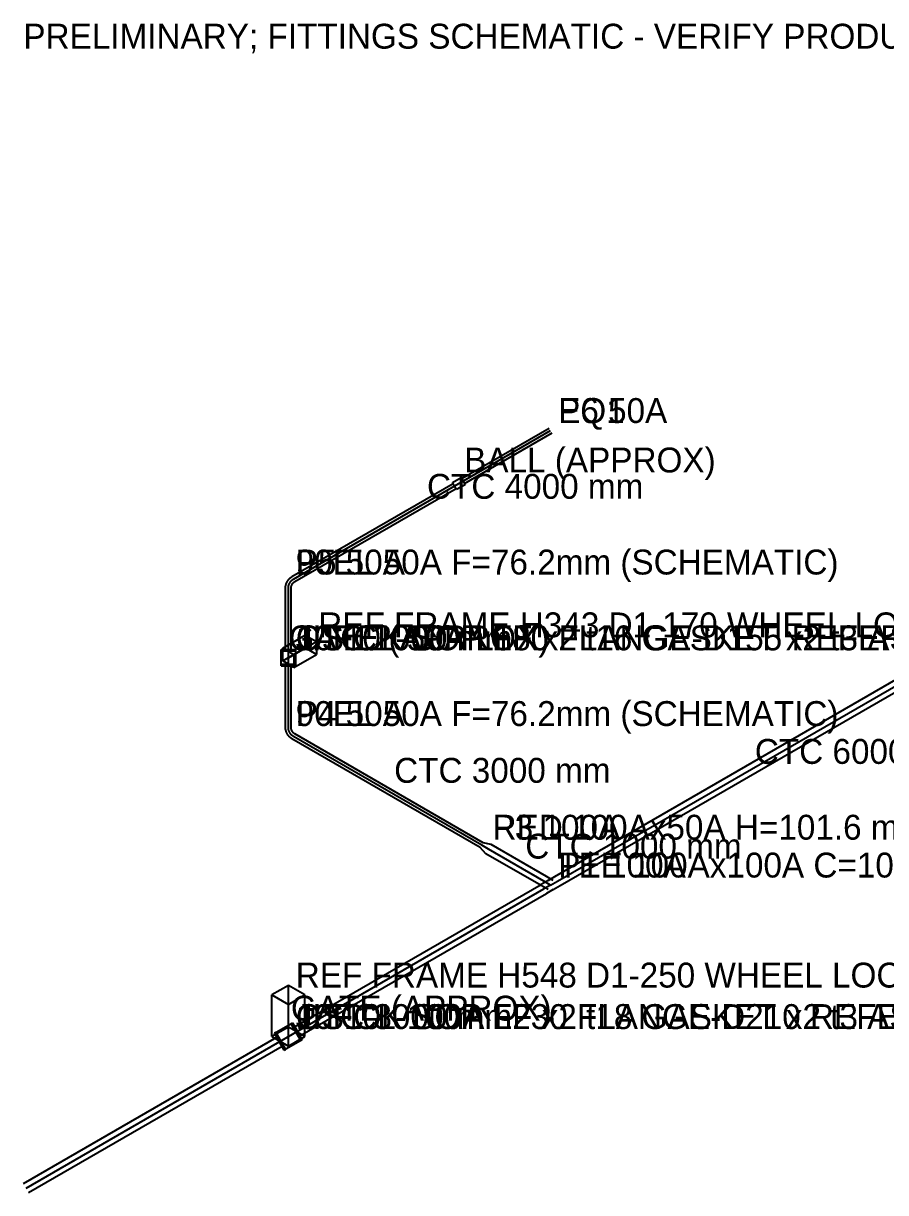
# Model space of a CAD drawing. Header units: millimetres. Extents: x 0 to 23191, y 0 to 25669.
# Drawn here: x 0 to 9297, y 0 to 12602 of the extents above; entities that cross this region are included whole.
import ezdxf

# ---------------------------------------------------------------- set-up
doc = ezdxf.new("R2010")
doc.units = ezdxf.units.MM

msp = doc.modelspace()

# ---------------------------------------------------------------- linework, layer by layer
at = {"layer": 'CENTER'}
for p, q in [((2911, 6613), (5685, 8214)), ((2863, 6552), (2864, 6553)), ((2864, 6555), (2865, 6556)), ((2864, 6553), (2864, 6555)), ((2865, 6557), (2866, 6558)), ((2865, 6556), (2865, 6557)), ((2866, 6559), (2867, 6560)), ((2866, 6558), (2866, 6559)), ((2867, 6561), (2868, 6562)), ((2867, 6560), (2867, 6561)), ((2868, 6564), (2869, 6565)), ((2868, 6562), (2868, 6564)), ((2869, 6566), (2870, 6567)), ((2869, 6565), (2869, 6566)), ((2870, 6568), (2871, 6569)), ((2870, 6567), (2870, 6568)), ((2871, 6569), (2872, 6570)), ((2872, 6571), (2873, 6572)), ((2872, 6570), (2872, 6571)), ((2873, 6573), (2874, 6574)), ((2873, 6572), (2873, 6573)), ((2874, 6574), (2875, 6576)), ((2875, 6577), (2876, 6578)), ((2875, 6576), (2875, 6577)), ((2876, 6578), (2877, 6579)), ((2877, 6580), (2878, 6581)), ((2877, 6579), (2877, 6580)), ((2878, 6581), (2879, 6582)), ((2879, 6583), (2880, 6584)), ((2879, 6582), (2879, 6583)), ((2880, 6584), (2881, 6585)), ((2881, 6585), (2882, 6586)), ((2882, 6587), (2883, 6588)), ((2882, 6586), (2882, 6587)), ((2883, 6588), (2884, 6589)), ((2884, 6589), (2885, 6590)), ((2885, 6590), (2885, 6591)), ((2885, 6591), (2886, 6591)), ((2886, 6591), (2887, 6592)), ((2887, 6592), (2888, 6593)), ((2888, 6593), (2889, 6594)), ((2889, 6595), (2890, 6596)), ((2889, 6594), (2889, 6595)), ((2890, 6596), (2891, 6597)), ((2891, 6597), (2892, 6598)), ((2892, 6598), (2893, 6598)), ((2893, 6598), (2894, 6599)), ((2894, 6600), (2895, 6601)), ((2894, 6599), (2894, 6600)), ((2895, 6601), (2896, 6602)), ((2896, 6602), (2897, 6602)), ((2897, 6602), (2898, 6603)), ((2898, 6603), (2899, 6604)), ((2899, 6604), (2900, 6605)), ((2900, 6605), (2901, 6606)), ((2900, 6605), (2900, 6605)), ((2901, 6606), (2902, 6607)), ((2902, 6607), (2903, 6607)), ((2903, 6607), (2904, 6608)), ((2904, 6608), (2905, 6609)), ((2905, 6609), (2906, 6609)), ((2906, 6609), (2906, 6610)), ((2906, 6610), (2907, 6610)), ((2907, 6610), (2908, 6611)), ((2908, 6611), (2909, 6612)), ((2909, 6612), (2910, 6612)), ((2910, 6612), (2911, 6613)), ((2857, 6528), (2858, 6529)), ((2857, 6527), (2857, 6528)), ((2857, 6525), (2857, 6527)), ((2857, 6524), (2857, 6525)), ((2857, 6523), (2857, 6524)), ((2857, 6522), (2857, 6523)), ((2857, 6521), (2857, 6522)), ((2857, 6520), (2857, 6521)), ((2857, 6519), (2857, 6520)), ((2857, 5011), (2857, 6519)), ((2858, 6534), (2859, 6535)), ((2858, 6533), (2858, 6534)), ((2858, 6532), (2858, 6533)), ((2858, 6531), (2858, 6532)), ((2858, 6530), (2858, 6531)), ((2858, 6529), (2858, 6530)), ((2859, 6539), (2860, 6540)), ((2859, 6538), (2859, 6539)), ((2859, 6536), (2859, 6538)), ((2859, 6535), (2859, 6536)), ((2860, 6543), (2861, 6544)), ((2860, 6542), (2860, 6543)), ((2860, 6541), (2860, 6542)), ((2860, 6540), (2860, 6541)), ((2861, 6547), (2862, 6548)), ((2861, 6545), (2861, 6547)), ((2861, 6544), (2861, 6545)), ((2862, 6549), (2863, 6550)), ((2862, 6548), (2862, 6549)), ((2863, 6551), (2863, 6552)), ((2863, 6550), (2863, 6551)), ((5760, 3358), (9854, 5722)), ((2857, 5010), (2857, 5011)), ((2857, 5009), (2857, 5010)), ((2857, 5008), (2857, 5009)), ((2857, 5007), (2857, 5008)), ((2857, 5006), (2857, 5007)), ((2857, 5004), (2857, 5006)), ((2857, 5003), (2857, 5004)), ((2857, 5002), (2857, 5003)), ((2858, 5001), (2857, 5002)), ((2858, 5000), (2858, 5001)), ((2858, 4999), (2858, 5000)), ((2858, 4998), (2858, 4999)), ((2858, 4997), (2858, 4998)), ((2858, 4996), (2858, 4997)), ((2859, 4995), (2858, 4996)), ((2859, 4994), (2859, 4995)), ((2859, 4992), (2859, 4994)), ((2859, 4991), (2859, 4992)), ((2860, 4990), (2859, 4991)), ((2860, 4989), (2860, 4990)), ((2860, 4988), (2860, 4989)), ((2860, 4987), (2860, 4988)), ((2861, 4986), (2860, 4987)), ((2861, 4985), (2861, 4986)), ((2861, 4983), (2861, 4985)), ((2862, 4982), (2861, 4983)), ((2862, 4981), (2862, 4982)), ((2863, 4980), (2862, 4981)), ((2863, 4979), (2863, 4980)), ((2863, 4978), (2863, 4979)), ((2864, 4977), (2863, 4978)), ((2864, 4975), (2864, 4977)), ((2865, 4974), (2864, 4975)), ((2865, 4973), (2865, 4974)), ((2866, 4972), (2865, 4973)), ((2866, 4971), (2866, 4972)), ((2867, 4970), (2866, 4971)), ((2867, 4969), (2867, 4970)), ((2868, 4968), (2867, 4969)), ((2868, 4966), (2868, 4968)), ((2869, 4965), (2868, 4966)), ((2869, 4964), (2869, 4965)), ((2870, 4963), (2869, 4964)), ((2870, 4962), (2870, 4963)), ((2871, 4961), (2870, 4962)), ((2872, 4960), (2871, 4961)), ((2872, 4959), (2872, 4960)), ((2873, 4958), (2872, 4959)), ((2873, 4957), (2873, 4958)), ((2874, 4955), (2873, 4957)), ((2875, 4954), (2874, 4955)), ((2875, 4953), (2875, 4954)), ((2876, 4952), (2875, 4953)), ((2877, 4951), (2876, 4952)), ((2877, 4950), (2877, 4951)), ((2878, 4949), (2877, 4950)), ((2879, 4948), (2878, 4949)), ((2879, 4947), (2879, 4948)), ((2880, 4946), (2879, 4947)), ((2881, 4945), (2880, 4946)), ((2882, 4944), (2881, 4945)), ((2882, 4943), (2882, 4944)), ((2883, 4942), (2882, 4943)), ((2884, 4941), (2883, 4942)), ((2885, 4940), (2884, 4941)), ((2885, 4939), (2885, 4940)), ((2886, 4938), (2885, 4939)), ((2887, 4938), (2886, 4938)), ((2888, 4937), (2887, 4938)), ((2889, 4936), (2888, 4937)), ((2889, 4935), (2889, 4936)), ((2890, 4934), (2889, 4935)), ((2891, 4933), (2890, 4934)), ((2892, 4932), (2891, 4933)), ((2893, 4931), (2892, 4932)), ((2894, 4931), (2893, 4931)), ((2894, 4930), (2894, 4931)), ((2895, 4929), (2894, 4930)), ((2896, 4928), (2895, 4929)), ((2897, 4928), (2896, 4928)), ((2898, 4927), (2897, 4928)), ((2899, 4926), (2898, 4927)), ((2900, 4925), (2899, 4926)), ((2901, 4924), (2900, 4925)), ((2900, 4925), (2900, 4925)), ((2902, 4923), (2901, 4924)), ((2903, 4923), (2902, 4923)), ((2904, 4922), (2903, 4923)), ((2905, 4921), (2904, 4922)), ((2906, 4921), (2905, 4921)), ((2906, 4920), (2906, 4921)), ((2907, 4920), (2906, 4920)), ((2908, 4919), (2907, 4920)), ((2909, 4918), (2908, 4919)), ((2910, 4918), (2909, 4918)), ((2911, 4917), (2910, 4918)), ((4942, 3744), (2911, 4917)), ((5014, 3703), (4942, 3744)), ((5611, 3358), (5014, 3703)), ((5685, 3315), (5611, 3358)), ((5685, 3315), (5611, 3273)), ((5685, 3315), (5760, 3358)), ((29, 49), (5611, 3273))]:
    msp.add_line(p, q, dxfattribs=at)
at = {"layer": 'FITTINGS'}
for p, q in [((4627, 7655), (4719, 7708)), ((4719, 7708), (4764, 7630)), ((4672, 7577), (4627, 7655)), ((4764, 7630), (4672, 7577)), ((2832, 6554), (2833, 6555)), ((2832, 6553), (2832, 6554)), ((2833, 6558), (2834, 6560)), ((2833, 6557), (2833, 6558)), ((2833, 6555), (2833, 6557)), ((2834, 6561), (2835, 6563)), ((2834, 6560), (2834, 6561)), ((2835, 6564), (2836, 6565)), ((2835, 6563), (2835, 6564)), ((2836, 6565), (2837, 6567)), ((2837, 6568), (2838, 6570)), ((2837, 6567), (2837, 6568)), ((2838, 6571), (2839, 6572)), ((2838, 6570), (2838, 6571)), ((2839, 6572), (2840, 6574)), ((2840, 6575), (2841, 6577)), ((2840, 6574), (2840, 6575)), ((2841, 6577), (2842, 6578)), ((2842, 6579), (2843, 6581)), ((2842, 6578), (2842, 6579)), ((2843, 6581), (2844, 6582)), ((2844, 6583), (2845, 6585)), ((2844, 6582), (2844, 6583)), ((2845, 6585), (2846, 6586)), ((2846, 6586), (2847, 6587)), ((2847, 6589), (2848, 6590)), ((2847, 6587), (2847, 6589)), ((2848, 6590), (2849, 6591)), ((2849, 6591), (2850, 6593)), ((2850, 6593), (2851, 6594)), ((2851, 6595), (2852, 6597)), ((2851, 6594), (2851, 6595)), ((2852, 6597), (2853, 6598)), ((2853, 6598), (2854, 6599)), ((2854, 6599), (2855, 6600)), ((2855, 6600), (2856, 6602)), ((2856, 6602), (2857, 6603)), ((2857, 6603), (2858, 6604)), ((2858, 6605), (2859, 6606)), ((2858, 6604), (2858, 6605)), ((2859, 6606), (2860, 6608)), ((2860, 6608), (2861, 6609)), ((2861, 6609), (2862, 6610)), ((2862, 6610), (2863, 6611)), ((2863, 6611), (2864, 6612)), ((2864, 6612), (2865, 6613)), ((2865, 6613), (2866, 6615)), ((2866, 6615), (2867, 6616)), ((2867, 6616), (2868, 6617)), ((2868, 6617), (2869, 6618)), ((2869, 6618), (2870, 6619)), ((2870, 6619), (2871, 6620)), ((2871, 6620), (2873, 6621)), ((2873, 6621), (2874, 6622)), ((2874, 6622), (2875, 6623)), ((2875, 6623), (2876, 6624)), ((2876, 6624), (2877, 6625)), ((2877, 6625), (2878, 6626)), ((2878, 6626), (2879, 6627)), ((2879, 6627), (2880, 6628)), ((2880, 6628), (2881, 6629)), ((2881, 6629), (2883, 6630)), ((2883, 6630), (2884, 6631)), ((2884, 6631), (2885, 6632)), ((2885, 6632), (2886, 6632)), ((2886, 6632), (2887, 6633)), ((2887, 6633), (2888, 6634)), ((2888, 6634), (2890, 6635)), ((2890, 6635), (2891, 6636)), ((2891, 6636), (2892, 6637)), ((2892, 6637), (2893, 6637)), ((2893, 6637), (2895, 6638)), ((2895, 6638), (2896, 6639)), ((2897, 6554), (2898, 6555)), ((2897, 6553), (2897, 6554)), ((2898, 6555), (2898, 6556)), ((2898, 6556), (2899, 6556)), ((2899, 6558), (2900, 6559)), ((2899, 6557), (2899, 6558)), ((2899, 6556), (2899, 6557)), ((2900, 6560), (2901, 6561)), ((2900, 6559), (2900, 6560)), ((2901, 6561), (2902, 6562)), ((2901, 6561), (2901, 6561)), ((2902, 6562), (2903, 6563)), ((2903, 6563), (2903, 6564)), ((2903, 6564), (2904, 6564)), ((2904, 6565), (2905, 6566)), ((2904, 6564), (2904, 6565)), ((2905, 6567), (2906, 6568)), ((2905, 6566), (2905, 6567)), ((2906, 6568), (2907, 6569)), ((2906, 6568), (2906, 6568)), ((2907, 6569), (2908, 6570)), ((2908, 6570), (2909, 6571)), ((2908, 6570), (2908, 6570)), ((2909, 6572), (2910, 6573)), ((2909, 6571), (2909, 6572)), ((2910, 6573), (2911, 6574)), ((2910, 6573), (2910, 6573)), ((2911, 6574), (2912, 6574)), ((2912, 6575), (2913, 6576)), ((2912, 6574), (2912, 6575)), ((2913, 6576), (2914, 6577)), ((2913, 6576), (2913, 6576)), ((2914, 6577), (2915, 6578)), ((2915, 6578), (2916, 6579)), ((2915, 6578), (2915, 6578)), ((2916, 6579), (2917, 6580)), ((2916, 6579), (2916, 6579)), ((2917, 6580), (2918, 6580)), ((2918, 6580), (2918, 6581)), ((2918, 6581), (2919, 6581)), ((2919, 6581), (2919, 6582)), ((2919, 6582), (2920, 6582)), ((2920, 6582), (2921, 6583)), ((2921, 6583), (2922, 6584)), ((2921, 6583), (2921, 6583)), ((2922, 6584), (2922, 6584)), ((2922, 6584), (2923, 6584)), ((2923, 6584), (2923, 6585)), ((2923, 6585), (2924, 6585)), ((2924, 6585), (2925, 6586)), ((2924, 6585), (2924, 6585)), ((2925, 6586), (2925, 6586)), ((2925, 6586), (2926, 6586)), ((2827, 6531), (2828, 6532)), ((2827, 6529), (2827, 6531)), ((2827, 6528), (2827, 6529)), ((2827, 6526), (2827, 6528)), ((2827, 6525), (2827, 6526)), ((2827, 6524), (2827, 6525)), ((2827, 6522), (2827, 6524)), ((2827, 6521), (2827, 6522)), ((2827, 6519), (2827, 6521)), ((2828, 6538), (2829, 6540)), ((2828, 6537), (2828, 6538)), ((2828, 6535), (2828, 6537)), ((2828, 6534), (2828, 6535)), ((2828, 6532), (2828, 6534)), ((2829, 6542), (2830, 6544)), ((2829, 6541), (2829, 6542)), ((2829, 6540), (2829, 6541)), ((2830, 6547), (2831, 6548)), ((2830, 6545), (2830, 6547)), ((2830, 6544), (2830, 6545)), ((2831, 6551), (2832, 6553)), ((2831, 6550), (2831, 6551)), ((2831, 6548), (2831, 6550)), ((2887, 6523), (2887, 6524)), ((2887, 6524), (2888, 6524)), ((2887, 6522), (2887, 6523)), ((2887, 6521), (2887, 6522)), ((2887, 6522), (2887, 6522)), ((2887, 6520), (2887, 6521)), ((2887, 6519), (2887, 6520)), ((2887, 6520), (2887, 6520)), ((2888, 6530), (2889, 6531)), ((2888, 6529), (2888, 6530)), ((2888, 6530), (2888, 6530)), ((2888, 6528), (2888, 6529)), ((2888, 6527), (2888, 6528)), ((2888, 6526), (2888, 6527)), ((2888, 6527), (2888, 6527)), ((2888, 6525), (2888, 6526)), ((2888, 6524), (2888, 6525)), ((2889, 6534), (2890, 6535)), ((2889, 6533), (2889, 6534)), ((2889, 6534), (2889, 6534)), ((2889, 6532), (2889, 6533)), ((2889, 6531), (2889, 6532)), ((2890, 6537), (2890, 6538)), ((2890, 6538), (2891, 6538)), ((2890, 6536), (2890, 6537)), ((2890, 6535), (2890, 6536)), ((2891, 6541), (2892, 6542)), ((2891, 6540), (2891, 6541)), ((2891, 6539), (2891, 6540)), ((2891, 6538), (2891, 6539)), ((2892, 6543), (2892, 6544)), ((2892, 6544), (2893, 6544)), ((2892, 6542), (2892, 6543)), ((2893, 6546), (2894, 6547)), ((2893, 6545), (2893, 6546)), ((2893, 6544), (2893, 6545)), ((2894, 6548), (2895, 6549)), ((2894, 6547), (2894, 6548)), ((2895, 6550), (2896, 6551)), ((2895, 6549), (2895, 6550)), ((2895, 6550), (2895, 6550)), ((2896, 6552), (2897, 6553)), ((2896, 6551), (2896, 6552)), ((2780, 5676), (2780, 5854)), ((2780, 5854), (2935, 5854)), ((2935, 5854), (2935, 5676)), ((2935, 5676), (2780, 5676)), ((2827, 5009), (2827, 5011)), ((2827, 5008), (2827, 5009)), ((2827, 5006), (2827, 5008)), ((2827, 5005), (2827, 5006)), ((2827, 5003), (2827, 5005)), ((2827, 5002), (2827, 5003)), ((2827, 5001), (2827, 5002)), ((2827, 4999), (2827, 5001)), ((2828, 4998), (2827, 4999)), ((2828, 4996), (2828, 4998)), ((2828, 4995), (2828, 4996)), ((2828, 4993), (2828, 4995)), ((2828, 4992), (2828, 4993)), ((2829, 4990), (2828, 4992)), ((2829, 4989), (2829, 4990)), ((2829, 4987), (2829, 4989)), ((2830, 4986), (2829, 4987)), ((2830, 4985), (2830, 4986)), ((2830, 4983), (2830, 4985)), ((2831, 4982), (2830, 4983)), ((2831, 4980), (2831, 4982)), ((2831, 4979), (2831, 4980)), ((2832, 4977), (2831, 4979)), ((2832, 4976), (2832, 4977)), ((2833, 4974), (2832, 4976)), ((2833, 4973), (2833, 4974)), ((2833, 4972), (2833, 4973)), ((2834, 4970), (2833, 4972)), ((2834, 4969), (2834, 4970)), ((2835, 4967), (2834, 4969)), ((2835, 4966), (2835, 4967)), ((2836, 4964), (2835, 4966)), ((2837, 4963), (2836, 4964)), ((2837, 4962), (2837, 4963)), ((2838, 4960), (2837, 4962)), ((2838, 4959), (2838, 4960)), ((2839, 4957), (2838, 4959)), ((2840, 4956), (2839, 4957)), ((2840, 4955), (2840, 4956)), ((2841, 4953), (2840, 4955)), ((2842, 4952), (2841, 4953)), ((2842, 4951), (2842, 4952)), ((2843, 4949), (2842, 4951)), ((2844, 4948), (2843, 4949)), ((2844, 4946), (2844, 4948)), ((2845, 4945), (2844, 4946)), ((2846, 4944), (2845, 4945)), ((2847, 4942), (2846, 4944)), ((2847, 4941), (2847, 4942)), ((2848, 4940), (2847, 4941)), ((2849, 4939), (2848, 4940)), ((2850, 4937), (2849, 4939)), ((2851, 4936), (2850, 4937)), ((2851, 4935), (2851, 4936)), ((2852, 4933), (2851, 4935)), ((2853, 4932), (2852, 4933)), ((2854, 4931), (2853, 4932)), ((2855, 4930), (2854, 4931)), ((2856, 4928), (2855, 4930)), ((2857, 4927), (2856, 4928)), ((2858, 4926), (2857, 4927)), ((2858, 4925), (2858, 4926)), ((2859, 4923), (2858, 4925)), ((2860, 4922), (2859, 4923)), ((2861, 4921), (2860, 4922)), ((2862, 4920), (2861, 4921)), ((2863, 4919), (2862, 4920)), ((2864, 4918), (2863, 4919)), ((2865, 4917), (2864, 4918)), ((2866, 4915), (2865, 4917)), ((2867, 4914), (2866, 4915)), ((2887, 5010), (2887, 5011)), ((2887, 5009), (2887, 5010)), ((2887, 5008), (2887, 5009)), ((2887, 5009), (2887, 5009)), ((2887, 5007), (2887, 5008)), ((2887, 5008), (2887, 5008)), ((2887, 5006), (2887, 5007)), ((2888, 5006), (2887, 5006)), ((2888, 5005), (2888, 5006)), ((2888, 5004), (2888, 5005)), ((2888, 5003), (2888, 5004)), ((2888, 5002), (2888, 5003)), ((2888, 5003), (2888, 5003)), ((2888, 5001), (2888, 5002)), ((2888, 5000), (2888, 5001)), ((2889, 4999), (2888, 5000)), ((2888, 5000), (2888, 5000)), ((2889, 4998), (2889, 4999)), ((2889, 4997), (2889, 4998)), ((2889, 4996), (2889, 4997)), ((2890, 4995), (2889, 4996)), ((2889, 4996), (2889, 4996)), ((2890, 4994), (2890, 4995)), ((2890, 4993), (2890, 4994)), ((2890, 4992), (2890, 4993)), ((2891, 4991), (2890, 4992)), ((2891, 4990), (2891, 4991)), ((2891, 4991), (2891, 4991)), ((2891, 4989), (2891, 4990)), ((2892, 4988), (2891, 4989)), ((2892, 4987), (2892, 4988)), ((2892, 4986), (2892, 4987)), ((2893, 4985), (2892, 4986)), ((2893, 4984), (2893, 4985)), ((2893, 4985), (2893, 4985)), ((2894, 4983), (2893, 4984)), ((2894, 4982), (2894, 4983)), ((2895, 4981), (2894, 4982)), ((2895, 4980), (2895, 4981)), ((2895, 4979), (2895, 4980)), ((2896, 4979), (2895, 4979)), ((2896, 4978), (2896, 4979)), ((2897, 4977), (2896, 4978)), ((2897, 4976), (2897, 4977)), ((2898, 4975), (2897, 4976)), ((2898, 4974), (2898, 4975)), ((2899, 4974), (2898, 4974)), ((2899, 4973), (2899, 4974)), ((2899, 4972), (2899, 4973)), ((2900, 4971), (2899, 4972)), ((2900, 4970), (2900, 4971)), ((2901, 4969), (2900, 4970)), ((2902, 4968), (2901, 4969)), ((2901, 4969), (2901, 4969)), ((2903, 4967), (2902, 4968)), ((2903, 4966), (2903, 4967)), ((2904, 4965), (2903, 4966)), ((2905, 4964), (2904, 4965)), ((2904, 4965), (2904, 4965)), ((2905, 4963), (2905, 4964)), ((2906, 4962), (2905, 4963)), ((2907, 4961), (2906, 4962)), ((2906, 4962), (2906, 4962)), ((2908, 4960), (2907, 4961)), ((2908, 4959), (2908, 4960)), ((2909, 4959), (2908, 4959)), ((2909, 4958), (2909, 4959)), ((2910, 4957), (2909, 4958)), ((2911, 4956), (2910, 4957)), ((2910, 4957), (2910, 4957)), ((2912, 4955), (2911, 4956)), ((2913, 4954), (2912, 4955)), ((2912, 4955), (2912, 4955)), ((2914, 4953), (2913, 4954)), ((2913, 4954), (2913, 4954)), ((2915, 4952), (2914, 4953)), ((2916, 4951), (2915, 4952)), ((2915, 4952), (2915, 4952)), ((2917, 4950), (2916, 4951)), ((2916, 4951), (2916, 4951)), ((2918, 4950), (2917, 4950)), ((2918, 4949), (2918, 4950)), ((2919, 4949), (2918, 4949)), ((2919, 4948), (2919, 4949)), ((2920, 4948), (2919, 4948)), ((2921, 4947), (2920, 4948)), ((2922, 4946), (2921, 4947)), ((2921, 4947), (2921, 4947)), ((2923, 4946), (2922, 4946)), ((2922, 4946), (2922, 4946)), ((2923, 4945), (2923, 4946)), ((2924, 4945), (2923, 4945)), ((2925, 4944), (2924, 4945)), ((2924, 4945), (2924, 4945)), ((2926, 4944), (2925, 4944)), ((2925, 4944), (2925, 4944)), ((2868, 4913), (2867, 4914)), ((2869, 4912), (2868, 4913)), ((2870, 4911), (2869, 4912)), ((2871, 4910), (2870, 4911)), ((2873, 4909), (2871, 4910)), ((2874, 4908), (2873, 4909)), ((2875, 4907), (2874, 4908)), ((2876, 4906), (2875, 4907)), ((2877, 4905), (2876, 4906)), ((2878, 4904), (2877, 4905)), ((2879, 4903), (2878, 4904)), ((2880, 4902), (2879, 4903)), ((2881, 4901), (2880, 4902)), ((2883, 4900), (2881, 4901)), ((2884, 4899), (2883, 4900)), ((2885, 4898), (2884, 4899)), ((2886, 4898), (2885, 4898)), ((2887, 4897), (2886, 4898)), ((2888, 4896), (2887, 4897)), ((2890, 4895), (2888, 4896)), ((2891, 4894), (2890, 4895)), ((2892, 4893), (2891, 4894)), ((2893, 4893), (2892, 4893)), ((2895, 4892), (2893, 4893)), ((2896, 4891), (2895, 4892)), ((4986, 3653), (4927, 3718)), ((5043, 3752), (4958, 3771)), ((5714, 3365), (5640, 3408)), ((5657, 3365), (5731, 3408)), ((5657, 3365), (5583, 3322)), ((5657, 3266), (5583, 3309)), ((5714, 3266), (5788, 3309)), ((5714, 3266), (5640, 3223)), ((2708, 1718), (2901, 1829)), ((2901, 1829), (3006, 1647)), ((2813, 1536), (2708, 1718)), ((3006, 1647), (2813, 1536))]:
    msp.add_line(p, q, dxfattribs=at)
at = {"layer": 'GASKET_REFERENCE'}
for p, q in [((2780, 5838), (2780, 5841)), ((2780, 5841), (2935, 5841)), ((2935, 5838), (2780, 5838)), ((2935, 5841), (2935, 5838)), ((2935, 5691), (2780, 5691)), ((2780, 5691), (2780, 5689)), ((2780, 5689), (2935, 5689)), ((2935, 5689), (2935, 5691)), ((2886, 1820), (2888, 1822)), ((2991, 1639), (2886, 1820)), ((2888, 1822), (2993, 1640)), ((2723, 1726), (2721, 1725)), ((2721, 1725), (2826, 1543)), ((2828, 1545), (2723, 1726)), ((2993, 1640), (2991, 1639)), ((2826, 1543), (2828, 1545))]:
    msp.add_line(p, q, dxfattribs=at)
at = {"layer": 'MATING_FLANGE'}
for p, q in [((2780, 5841), (2780, 5854)), ((2780, 5854), (2935, 5854)), ((2935, 5841), (2780, 5841)), ((2935, 5854), (2935, 5841)), ((2935, 5689), (2780, 5689)), ((2780, 5689), (2780, 5676)), ((2780, 5676), (2935, 5676)), ((2935, 5676), (2935, 5689)), ((2888, 1822), (2901, 1829)), ((2993, 1640), (2888, 1822)), ((2901, 1829), (3006, 1647)), ((2721, 1725), (2708, 1718)), ((2708, 1718), (2813, 1536)), ((2826, 1543), (2721, 1725)), ((3006, 1647), (2993, 1640)), ((2813, 1536), (2826, 1543))]:
    msp.add_line(p, q, dxfattribs=at)
at = {"layer": 'PIPE_OUTLINE'}
for p, q in [((4726, 7696), (5670, 8241)), ((4757, 7643), (5701, 8188)), ((2896, 6639), (4634, 7643)), ((2926, 6586), (4665, 7590)), ((2827, 5854), (2827, 6519)), ((2887, 5854), (2887, 6519)), ((2827, 5011), (2827, 5676)), ((2887, 5011), (2887, 5676)), ((5731, 3408), (9825, 5772)), ((5788, 3309), (9883, 5673)), ((4958, 3771), (2926, 4944)), ((4927, 3718), (2896, 4891)), ((5640, 3408), (5043, 3752)), ((5583, 3309), (4986, 3653)), ((2925, 1788), (5583, 3322)), ((2982, 1689), (5640, 3223)), ((0, 99), (2732, 1676)), ((57, 0), (2789, 1577))]:
    msp.add_line(p, q, dxfattribs=at)
at = {"layer": 'VALVE_REFERENCE'}
for p, q in [((2797, 5869), (3039, 6009)), ((2917, 5800), (3160, 5940)), ((3039, 5870), (3039, 6009)), ((3039, 6009), (3160, 5940)), ((3160, 5940), (3160, 5801)), ((2797, 5730), (3039, 5870)), ((2797, 5730), (2797, 5869)), ((2797, 5869), (2917, 5800)), ((2857, 5765), (3100, 5905)), ((2917, 5661), (3160, 5801)), ((2917, 5800), (2917, 5661)), ((3160, 5801), (3039, 5870)), ((2917, 5661), (2797, 5730)), ((2857, 2232), (2680, 2130)), ((3034, 2130), (2857, 2232)), ((2857, 1785), (2857, 2232)), ((2680, 2130), (2857, 2028)), ((2680, 1682), (2680, 2130)), ((2857, 2028), (3034, 2130)), ((2857, 1682), (2857, 2130)), ((2857, 1580), (2857, 2028)), ((3034, 1682), (3034, 2130)), ((2857, 1785), (2680, 1682)), ((3034, 1682), (2857, 1785)), ((2680, 1682), (2857, 1580)), ((2857, 1580), (3034, 1682))]:
    msp.add_line(p, q, dxfattribs=at)

# ---------------------------------------------------------------- texts
at = {"layer": 'LABELS'}
for s, height, p in [('PRELIMINARY; FITTINGS SCHEMATIC - VERIFY PRODUCT DIMENSIONS', 268.32, (0, 12330)), ('P6 50A', 268.3, (5766, 8295)), ('EQ1', 268.3, (5766, 8295)), ('BALL (APPROX)', 268.32, (4753, 7762)), ('CTC 4000 mm', 268.32, (4352, 7478)), ('90EL 50A F=76.2mm (SCHEMATIC)', 268.32, (2937, 6662)), ('P5 50A', 268.3, (2937, 6662)), ('REF FRAME H343 D1-170 WHEEL LOCATION UNKNOWN', 268.32, (3180, 5985)), ('GATE (APPROX)', 268.32, (2860, 5845)), ('JIS10K SOP FF x2 t16 GASKET x2 t3 ASSUMED - SCHEMATIC', 268.32, (2937, 5845)), ('CTC 2000 mm', 268.32, (2937, 5845)), ('10FCL-50A L180 FLANGE-D155 REFERENCE BOX', 268.32, (2937, 5845)), ('90EL 50A F=76.2mm (SCHEMATIC)', 268.32, (2937, 5029)), ('P4 50A', 268.3, (2937, 5029)), ('CTC 6000 mm', 268.32, (7887, 4621)), ('CTC 3000 mm', 268.32, (3998, 4417)), ('RED 100Ax50A H=101.6 mm (SCHEMATIC)', 268.32, (5059, 3804)), ('P3 100A', 268.3, (5059, 3804)), ('CTC 1000 mm', 268.32, (5412, 3600)), ('TEE 100Ax100A C=104.8 M=104.8 mm (SCHEMATIC)', 268.32, (5766, 3396)), ('P1 100A', 268.3, (5766, 3396)), ('REF FRAME H548 D1-250 WHEEL LOCATION UNKNOWN', 268.32, (2937, 2210)), ('GATE (APPROX)', 268.32, (2885, 1854)), ('JIS10K SOP FF x2 t18 GASKET x2 t3 ASSUMED - SCHEMATIC', 268.32, (2937, 1763)), ('CTC 8000 mm', 268.32, (2937, 1763)), ('10FCL-100A L230 FLANGE-D210 REFERENCE BOX', 268.32, (2937, 1763))]:
    msp.add_text(s, height=height, dxfattribs=at).set_placement(p)

doc.saveas('drawing.dxf')
